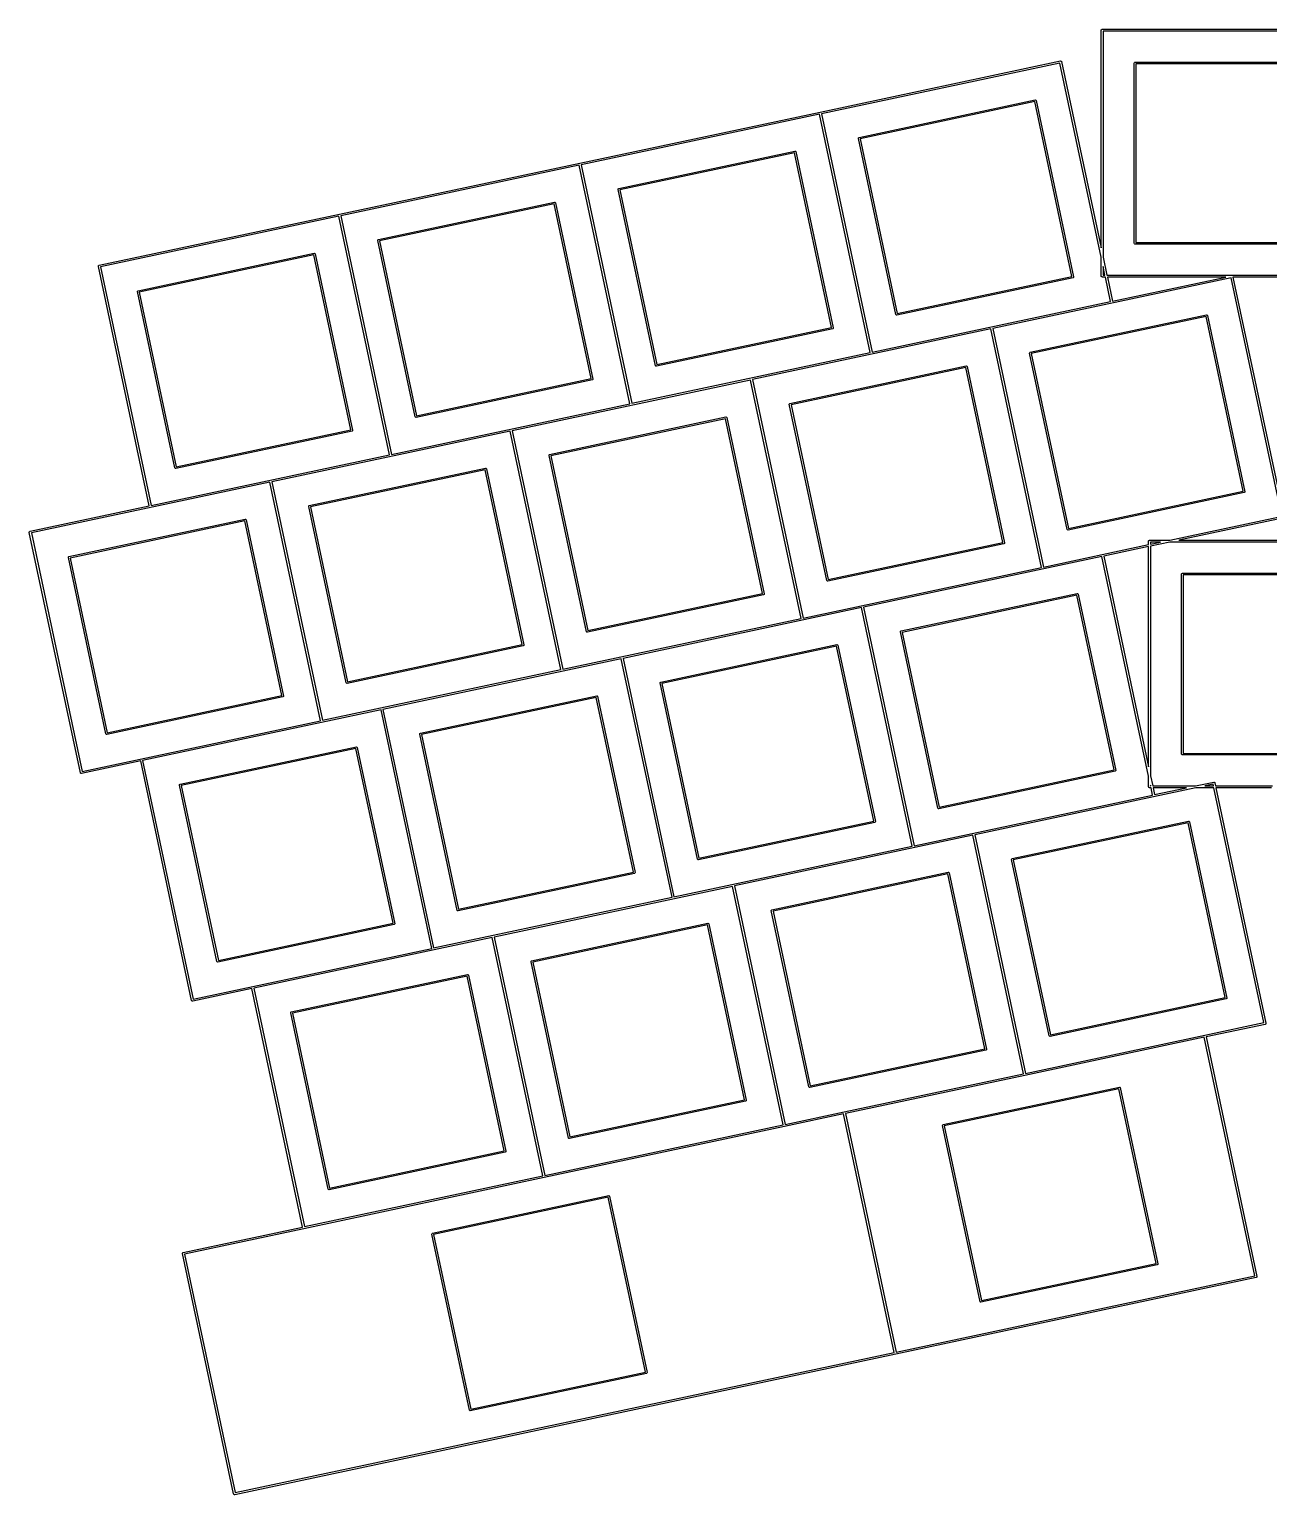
# Model space of a CAD drawing. Extents: x 11 to 426, y -338 to -19.
# Drawn here: x 252.3 to 348.4, y -132.5 to -18.9 of the extents above; entities that cross this region are included whole.
import ezdxf

# ---------------------------------------------------------------- set-up
doc = ezdxf.new("R2010")
doc.units = 0
doc.layers.add('BLACK', color=7, linetype='CONTINUOUS')

msp = doc.modelspace()

# ---------------------------------------------------------------- linework, layer by layer
at = {"layer": 'BLACK', "linetype": 'CONTINUOUS'}
for p, q in [((335.384, -18.9446), (335.386, -18.9349)), ((335.384, -35.8209), (335.384, -18.9446)), ((335.385, -18.9316), (335.387, -18.9287)), ((335.386, -18.9349), (335.385, -18.9316)), ((335.387, -18.9287), (335.389, -18.919)), ((335.389, -18.919), (335.401, -18.904)), ((335.401, -18.904), (335.411, -18.8872)), ((335.411, -18.8872), (335.417, -18.8848)), ((335.417, -18.8848), (335.422, -18.8797)), ((335.422, -18.8797), (335.441, -18.8763)), ((335.441, -18.8763), (335.459, -18.8696)), ((335.459, -18.8696), (354.509, -18.8696)), ((335.534, -19.0196), (335.534, -36.5265)), ((354.434, -19.0196), (335.534, -19.0196)), ((313.591, -25.2799), (332.225, -21.3192)), ((332.183, -21.4815), (313.696, -25.411)), ((335.384, -36.5423), (332.183, -21.4815)), ((332.225, -21.3192), (332.235, -21.3189)), ((332.235, -21.3189), (332.238, -21.3176)), ((332.238, -21.3176), (332.241, -21.3186)), ((332.241, -21.3186), (332.251, -21.3183)), ((332.251, -21.3183), (332.268, -21.3274)), ((332.268, -21.3274), (332.287, -21.3335)), ((332.287, -21.3335), (332.29, -21.3392)), ((332.29, -21.3392), (332.296, -21.3424)), ((332.296, -21.3424), (332.304, -21.3604)), ((332.304, -21.3604), (332.314, -21.377)), ((332.314, -21.377), (335.384, -35.8209)), ((337.939, -21.4846), (337.957, -21.4422)), ((337.939, -35.4546), (337.939, -21.4846)), ((337.957, -21.4422), (337.999, -21.4246)), ((337.999, -21.4246), (351.969, -21.4246)), ((338.059, -21.5446), (338.059, -35.3946)), ((351.909, -21.5446), (338.059, -21.5446)), ((316.607, -27.251), (330.272, -24.3465)), ((330.238, -24.4763), (316.691, -27.3559)), ((333.118, -38.0237), (330.238, -24.4763)), ((330.272, -24.3465), (330.317, -24.3548)), ((330.317, -24.3548), (330.343, -24.3927)), ((330.343, -24.3927), (333.248, -38.0574)), ((294.958, -29.2406), (313.591, -25.2799)), ((313.549, -25.4422), (295.062, -29.3718)), ((317.479, -43.9292), (313.549, -25.4422)), ((313.591, -25.2799), (313.591, -25.2799)), ((313.696, -25.411), (317.625, -43.898)), ((316.569, -27.277), (316.607, -27.251)), ((297.973, -31.2117), (311.638, -28.3072)), ((311.638, -28.3072), (311.683, -28.3155)), ((311.683, -28.3155), (311.709, -28.3534)), ((311.709, -28.3534), (314.614, -42.0181)), ((316.561, -27.3222), (316.569, -27.277)), ((319.465, -40.9869), (316.561, -27.3222)), ((316.691, -27.3559), (319.57, -40.9032)), ((276.324, -33.2013), (294.958, -29.2406)), ((294.916, -29.4029), (276.429, -33.3325)), ((298.845, -47.8899), (294.916, -29.4029)), ((294.958, -29.2406), (294.958, -29.2406)), ((295.062, -29.3718), (298.992, -47.8588)), ((311.604, -28.437), (298.057, -31.3166)), ((314.484, -41.9844), (311.604, -28.437)), ((297.927, -31.2829), (297.936, -31.2377)), ((300.832, -44.9476), (297.927, -31.2829)), ((297.936, -31.2377), (297.973, -31.2117)), ((298.057, -31.3166), (300.937, -44.864)), ((279.34, -35.1724), (293.004, -32.2679)), ((292.971, -32.3977), (279.423, -35.2773)), ((295.85, -45.9451), (292.971, -32.3977)), ((293.004, -32.2679), (293.05, -32.2763)), ((293.05, -32.2763), (293.076, -32.3141)), ((293.076, -32.3141), (295.98, -45.9788)), ((257.69, -37.1621), (276.324, -33.2014)), ((276.282, -33.3637), (257.795, -37.2932)), ((280.211, -51.8507), (276.282, -33.3637)), ((276.324, -33.2014), (276.324, -33.2013)), ((276.429, -33.3325), (280.358, -51.8195)), ((279.293, -35.2436), (279.302, -35.1984)), ((279.302, -35.1984), (279.34, -35.1724)), ((260.706, -39.1331), (274.371, -36.2286)), ((274.371, -36.2286), (274.416, -36.237)), ((274.416, -36.237), (274.442, -36.2748)), ((274.442, -36.2748), (277.346, -49.9396)), ((282.198, -48.9083), (279.293, -35.2436)), ((279.423, -35.2773), (282.303, -48.8247)), ((337.957, -35.497), (337.939, -35.4546)), ((337.999, -35.5146), (337.957, -35.497)), ((351.969, -35.5146), (337.999, -35.5146)), ((338.059, -35.3946), (351.909, -35.3946)), ((257.631, -37.238), (257.632, -37.2349)), ((257.632, -37.2411), (257.631, -37.238)), ((257.632, -37.225), (257.641, -37.2078)), ((257.632, -37.2349), (257.632, -37.225)), ((257.633, -37.251), (257.632, -37.2411)), ((261.578, -55.8114), (257.633, -37.251)), ((257.641, -37.2078), (257.647, -37.1893)), ((257.647, -37.1893), (257.653, -37.1857)), ((257.653, -37.1857), (257.656, -37.1797)), ((257.656, -37.1797), (257.674, -37.1724)), ((257.674, -37.1724), (257.69, -37.1621)), ((257.795, -37.2932), (261.724, -55.7802)), ((274.337, -36.3585), (260.79, -39.238)), ((277.217, -49.9058), (274.337, -36.3585)), ((335.384, -37.9946), (335.384, -36.5423)), ((335.534, -36.5265), (335.83, -37.9196)), ((335.677, -37.9196), (335.534, -37.248)), ((335.534, -37.248), (335.534, -37.9196)), ((333.201, -38.1286), (319.537, -41.0331)), ((319.57, -40.9032), (333.118, -38.0237)), ((345.46, -38.1349), (326.973, -42.0644)), ((333.239, -38.1026), (333.201, -38.1286)), ((333.248, -38.0574), (333.239, -38.1026)), ((335.391, -38.0129), (335.384, -37.9946)), ((335.394, -38.0321), (335.391, -38.0129)), ((335.399, -38.0365), (335.394, -38.0321)), ((335.402, -38.0428), (335.399, -38.0365)), ((335.419, -38.0526), (335.402, -38.0428)), ((335.434, -38.0651), (335.419, -38.0526)), ((335.443, -38.0668), (335.434, -38.0651)), ((335.446, -38.0685), (335.443, -38.0668)), ((335.449, -38.0679), (335.446, -38.0685)), ((335.459, -38.0696), (335.449, -38.0679)), ((335.709, -38.0696), (335.459, -38.0696)), ((335.534, -37.9196), (335.677, -37.9196)), ((336.112, -39.9685), (335.709, -38.0696)), ((335.83, -37.9196), (354.434, -37.9196)), ((335.862, -38.0696), (336.259, -39.9373)), ((345.046, -38.0696), (335.862, -38.0696)), ((336.259, -39.9373), (345.046, -38.0696)), ((349.074, -55.1364), (345.46, -38.1349)), ((345.6, -38.0696), (349.074, -54.415)), ((354.434, -38.0696), (345.6, -38.0696)), ((260.66, -39.2043), (260.668, -39.1592)), ((263.564, -52.869), (260.66, -39.2043)), ((260.668, -39.1592), (260.706, -39.1331)), ((260.79, -39.238), (263.669, -52.7854)), ((317.625, -43.898), (336.112, -39.9685)), ((300.937, -44.864), (314.484, -41.9844)), ((314.614, -42.0181), (314.605, -42.0633)), ((319.491, -41.0247), (319.465, -40.9869)), ((319.537, -41.0331), (319.491, -41.0247)), ((329.885, -43.9044), (343.549, -40.9998)), ((343.516, -41.1297), (329.968, -44.0093)), ((346.395, -54.677), (343.516, -41.1297)), ((343.549, -40.9998), (343.594, -41.0082)), ((343.594, -41.0082), (343.62, -41.0461)), ((343.62, -41.0461), (346.525, -54.7108)), ((314.568, -42.0893), (300.903, -44.9938)), ((326.827, -42.0956), (308.34, -46.0251)), ((314.605, -42.0633), (314.568, -42.0893)), ((330.756, -60.5826), (326.827, -42.0956)), ((326.973, -42.0644), (330.903, -60.5514)), ((298.992, -47.8588), (317.479, -43.9292)), ((329.838, -43.9755), (329.847, -43.9304)), ((332.743, -57.6403), (329.838, -43.9755)), ((329.847, -43.9304), (329.885, -43.9044)), ((329.968, -44.0093), (332.848, -57.5566)), ((300.858, -44.9854), (300.832, -44.9476)), ((300.903, -44.9938), (300.858, -44.9854)), ((311.251, -47.8651), (324.916, -44.9606)), ((324.882, -45.0904), (311.335, -47.97)), ((327.761, -58.6378), (324.882, -45.0904)), ((324.916, -44.9606), (324.961, -44.9689)), ((324.961, -44.9689), (324.987, -45.0068)), ((324.987, -45.0068), (327.891, -58.6715)), ((295.934, -46.05), (282.269, -48.9545)), ((282.303, -48.8247), (295.85, -45.9451)), ((308.193, -46.0563), (289.706, -49.9859)), ((295.972, -46.024), (295.934, -46.05)), ((295.98, -45.9788), (295.972, -46.024)), ((312.123, -64.5433), (308.193, -46.0563)), ((308.34, -46.0251), (312.269, -64.5121)), ((280.358, -51.8195), (298.845, -47.8899)), ((311.205, -47.9363), (311.213, -47.8911)), ((314.109, -61.601), (311.205, -47.9363)), ((311.213, -47.8911), (311.251, -47.8651)), ((311.335, -47.97), (314.214, -61.5173)), ((263.669, -52.7854), (277.217, -49.9058)), ((277.346, -49.9396), (277.338, -49.9847)), ((282.224, -48.9462), (282.198, -48.9083)), ((282.269, -48.9545), (282.224, -48.9462)), ((292.617, -51.8258), (306.282, -48.9213)), ((306.248, -49.0511), (292.701, -51.9307)), ((309.128, -62.5985), (306.248, -49.0511)), ((306.282, -48.9213), (306.327, -48.9296)), ((306.327, -48.9296), (306.353, -48.9675)), ((306.353, -48.9675), (309.258, -62.6322)), ((277.3, -50.0107), (263.635, -52.9152)), ((289.559, -50.017), (271.072, -53.9466)), ((277.338, -49.9847), (277.3, -50.0107)), ((293.489, -68.504), (289.559, -50.017)), ((289.706, -49.9859), (293.636, -68.4729)), ((261.724, -55.7802), (280.211, -51.8507)), ((292.571, -51.897), (292.579, -51.8518)), ((295.475, -65.5617), (292.571, -51.897)), ((292.579, -51.8518), (292.617, -51.8258)), ((292.701, -51.9307), (295.58, -65.4781)), ((263.59, -52.9069), (263.564, -52.869)), ((263.635, -52.9152), (263.59, -52.9069)), ((273.983, -55.7865), (287.648, -52.882)), ((287.614, -53.0118), (274.067, -55.8914)), ((290.494, -66.5592), (287.614, -53.0118)), ((287.648, -52.882), (287.693, -52.8904)), ((287.693, -52.8904), (287.719, -52.9282)), ((287.719, -52.9282), (290.624, -66.5929)), ((270.926, -53.9778), (252.439, -57.9073)), ((274.855, -72.4648), (270.926, -53.9778)), ((271.072, -53.9466), (275.002, -72.4336)), ((346.479, -54.7819), (332.814, -57.6865)), ((332.848, -57.5566), (346.395, -54.677)), ((346.517, -54.7559), (346.479, -54.7819)), ((346.525, -54.7108), (346.517, -54.7559)), ((252.334, -57.7762), (261.578, -55.8114)), ((273.937, -55.8577), (273.946, -55.8125)), ((276.842, -69.5224), (273.937, -55.8577)), ((273.946, -55.8125), (273.983, -55.7865)), ((274.067, -55.8914), (276.947, -69.4388)), ((340.695, -58.47), (349.074, -56.689)), ((252.275, -57.8391), (252.285, -57.8219)), ((252.276, -57.849), (252.275, -57.8391)), ((252.275, -57.8521), (252.276, -57.849)), ((252.276, -57.8552), (252.275, -57.8521)), ((252.276, -57.8651), (252.276, -57.8552)), ((256.237, -76.4988), (252.276, -57.8651)), ((252.285, -57.8219), (252.291, -57.8034)), ((252.291, -57.8034), (252.296, -57.7998)), ((252.296, -57.7998), (252.299, -57.7938)), ((252.299, -57.7938), (252.318, -57.7865)), ((252.318, -57.7865), (252.334, -57.7762)), ((252.439, -57.9073), (256.368, -76.3943)), ((255.35, -59.7472), (269.014, -56.8427)), ((268.981, -56.9726), (255.433, -59.8521)), ((271.86, -70.5199), (268.981, -56.9726)), ((269.014, -56.8427), (269.06, -56.8511)), ((269.06, -56.8511), (269.086, -56.8889)), ((269.086, -56.8889), (271.99, -70.5536)), ((332.769, -57.6781), (332.743, -57.6403)), ((332.814, -57.6865), (332.769, -57.6781)), ((349.074, -56.8423), (341.417, -58.47)), ((327.845, -58.7427), (314.18, -61.6472)), ((314.214, -61.5173), (327.761, -58.6378)), ((327.883, -58.7166), (327.845, -58.7427)), ((327.891, -58.6715), (327.883, -58.7166)), ((330.903, -60.5514), (339.064, -58.8167)), ((339.064, -58.97), (335.593, -59.708)), ((339.064, -58.545), (339.066, -58.5353)), ((339.064, -58.8167), (339.064, -58.545)), ((339.064, -76.0408), (339.064, -58.97)), ((339.065, -58.532), (339.067, -58.5291)), ((339.066, -58.5353), (339.065, -58.532)), ((339.067, -58.5291), (339.069, -58.5193)), ((339.069, -58.5193), (339.081, -58.5044)), ((339.081, -58.5044), (339.091, -58.4875)), ((339.091, -58.4875), (339.097, -58.4852)), ((339.097, -58.4852), (339.102, -58.48)), ((339.102, -58.48), (339.121, -58.4767)), ((339.121, -58.4767), (339.139, -58.47)), ((339.139, -58.47), (340.695, -58.47)), ((340.711, -58.62), (339.214, -58.9382)), ((339.214, -58.62), (339.214, -58.7848)), ((339.214, -58.7848), (339.99, -58.62)), ((339.99, -58.62), (339.214, -58.62)), ((339.214, -58.9382), (339.214, -76.7465)), ((358.114, -58.62), (340.711, -58.62)), ((341.417, -58.47), (349.074, -58.47)), ((255.304, -59.8184), (255.312, -59.7732)), ((258.208, -73.4831), (255.304, -59.8184)), ((255.312, -59.7732), (255.35, -59.7472)), ((255.433, -59.8521), (258.313, -73.3995)), ((335.446, -59.7392), (316.959, -63.6687)), ((339.064, -76.7623), (335.446, -59.7392)), ((335.593, -59.708), (339.064, -76.0408)), ((312.269, -64.5121), (330.756, -60.5826)), ((341.619, -61.085), (341.637, -61.0426)), ((341.619, -75.055), (341.619, -61.085)), ((341.637, -61.0426), (341.679, -61.025)), ((341.679, -61.025), (355.649, -61.025)), ((341.739, -61.145), (341.739, -74.995)), ((355.589, -61.145), (341.739, -61.145)), ((314.135, -61.6388), (314.109, -61.601)), ((314.18, -61.6472), (314.135, -61.6388)), ((309.211, -62.7034), (295.547, -65.6079)), ((295.58, -65.4781), (309.128, -62.5985)), ((309.249, -62.6774), (309.211, -62.7034)), ((309.258, -62.6322), (309.249, -62.6774)), ((319.87, -65.5086), (333.535, -62.6041)), ((333.501, -62.734), (319.954, -65.6135)), ((336.381, -76.2813), (333.501, -62.734)), ((333.535, -62.6041), (333.58, -62.6125)), ((333.58, -62.6125), (333.606, -62.6503)), ((333.606, -62.6503), (336.51, -76.315)), ((293.636, -68.4729), (312.123, -64.5433)), ((316.812, -63.6999), (298.325, -67.6294)), ((320.742, -82.1869), (316.812, -63.6999)), ((316.959, -63.6687), (320.888, -82.1557)), ((295.501, -65.5995), (295.475, -65.5617)), ((295.547, -65.6079), (295.501, -65.5995)), ((319.824, -65.5798), (319.832, -65.5346)), ((322.728, -79.2445), (319.824, -65.5798)), ((319.832, -65.5346), (319.87, -65.5086)), ((319.954, -65.6135), (322.833, -79.1609)), ((290.578, -66.6641), (276.913, -69.5686)), ((276.947, -69.4388), (290.494, -66.5592)), ((290.616, -66.6381), (290.578, -66.6641)), ((290.624, -66.5929), (290.616, -66.6381)), ((301.236, -69.4694), (314.901, -66.5648)), ((314.867, -66.6947), (301.32, -69.5743)), ((317.747, -80.242), (314.867, -66.6947)), ((314.901, -66.5648), (314.946, -66.5732)), ((314.946, -66.5732), (314.972, -66.611)), ((314.972, -66.611), (317.877, -80.2758)), ((298.178, -67.6606), (279.691, -71.5901)), ((302.108, -86.1476), (298.178, -67.6606)), ((298.325, -67.6294), (302.255, -86.1164)), ((275.002, -72.4336), (293.489, -68.504)), ((276.868, -69.5602), (276.842, -69.5224)), ((276.913, -69.5686), (276.868, -69.5602)), ((301.19, -69.5405), (301.198, -69.4954)), ((304.095, -83.2052), (301.19, -69.5405)), ((301.198, -69.4954), (301.236, -69.4694)), ((301.32, -69.5743), (304.2, -83.1216)), ((271.944, -70.6248), (258.279, -73.5293)), ((258.313, -73.3995), (271.86, -70.5199)), ((271.982, -70.5988), (271.944, -70.6248)), ((271.99, -70.5536), (271.982, -70.5988)), ((282.603, -73.4301), (296.267, -70.5255)), ((296.234, -70.6554), (282.686, -73.535)), ((299.113, -84.2027), (296.234, -70.6554)), ((296.267, -70.5255), (296.312, -70.5339)), ((296.312, -70.5339), (296.338, -70.5718)), ((296.338, -70.5718), (299.243, -84.2365)), ((256.368, -76.3943), (274.855, -72.4648)), ((279.545, -71.6213), (261.058, -75.5508)), ((283.474, -90.1083), (279.545, -71.6213)), ((279.691, -71.5901), (283.621, -90.0771)), ((258.234, -73.521), (258.208, -73.4831)), ((258.279, -73.5293), (258.234, -73.521)), ((282.556, -73.5012), (282.565, -73.4561)), ((285.461, -87.166), (282.556, -73.5012)), ((282.565, -73.4561), (282.603, -73.4301)), ((282.686, -73.535), (285.566, -87.0823)), ((263.969, -77.3908), (277.634, -74.4863)), ((277.6, -74.6161), (264.053, -77.4957)), ((280.479, -88.1635), (277.6, -74.6161)), ((277.634, -74.4863), (277.679, -74.4946)), ((277.679, -74.4946), (277.705, -74.5325)), ((277.705, -74.5325), (280.609, -88.1972)), ((260.911, -75.582), (256.326, -76.5566)), ((264.856, -94.1424), (260.911, -75.582)), ((261.058, -75.5508), (264.987, -94.0378)), ((341.637, -75.0974), (341.619, -75.055)), ((341.679, -75.115), (341.637, -75.0974)), ((355.649, -75.115), (341.679, -75.115)), ((341.739, -74.995), (355.589, -74.995)), ((256.247, -76.5154), (256.237, -76.4988)), ((256.255, -76.5334), (256.247, -76.5154)), ((256.261, -76.5366), (256.255, -76.5334)), ((256.264, -76.5423), (256.261, -76.5366)), ((256.283, -76.5484), (256.264, -76.5423)), ((256.3, -76.5575), (256.283, -76.5484)), ((256.31, -76.5572), (256.3, -76.5575)), ((256.313, -76.5582), (256.31, -76.5572)), ((256.316, -76.5569), (256.313, -76.5582)), ((256.326, -76.5566), (256.316, -76.5569)), ((336.464, -76.3862), (322.799, -79.2907)), ((322.833, -79.1609), (336.381, -76.2813)), ((336.502, -76.3602), (336.464, -76.3862)), ((336.51, -76.315), (336.502, -76.3602)), ((339.064, -77.595), (339.064, -76.7623)), ((339.214, -76.7465), (339.379, -77.52)), ((342.698, -77.52), (344.107, -77.2204)), ((344.107, -77.2204), (344.117, -77.2201)), ((344.117, -77.2201), (344.12, -77.2188)), ((344.12, -77.2188), (344.123, -77.2198)), ((344.123, -77.2198), (344.133, -77.2195)), ((344.133, -77.2195), (344.15, -77.2286)), ((344.15, -77.2286), (344.169, -77.2347)), ((344.169, -77.2347), (344.172, -77.2404)), ((344.172, -77.2404), (344.178, -77.2436)), ((263.923, -77.462), (263.931, -77.4168)), ((266.827, -91.1267), (263.923, -77.462)), ((263.931, -77.4168), (263.969, -77.3908)), ((264.053, -77.4957), (266.932, -91.043)), ((320.888, -82.1557), (339.375, -78.2262)), ((342.713, -77.67), (325.578, -81.3122)), ((339.071, -77.6133), (339.064, -77.595)), ((339.074, -77.6325), (339.071, -77.6133)), ((339.079, -77.6369), (339.074, -77.6325)), ((339.082, -77.6432), (339.079, -77.6369)), ((339.099, -77.653), (339.082, -77.6432)), ((339.114, -77.6655), (339.099, -77.653)), ((339.123, -77.6672), (339.114, -77.6655)), ((339.126, -77.6689), (339.123, -77.6672)), ((339.129, -77.6683), (339.126, -77.6689)), ((339.139, -77.67), (339.129, -77.6683)), ((339.257, -77.67), (339.139, -77.67)), ((339.225, -77.52), (339.214, -77.468)), ((339.214, -77.468), (339.214, -77.52)), ((339.214, -77.52), (339.225, -77.52)), ((339.375, -78.2262), (339.257, -77.67)), ((339.379, -77.52), (342.698, -77.52)), ((339.411, -77.67), (339.522, -78.195)), ((341.992, -77.67), (339.411, -77.67)), ((339.522, -78.195), (341.992, -77.67)), ((344.126, -77.67), (342.713, -77.67)), ((344.065, -77.3827), (343.419, -77.52)), ((343.419, -77.52), (344.094, -77.52)), ((344.094, -77.52), (344.065, -77.3827)), ((347.994, -95.8697), (344.126, -77.67)), ((344.178, -77.2436), (344.186, -77.2616)), ((344.186, -77.2616), (344.196, -77.2782)), ((344.196, -77.2782), (344.247, -77.52)), ((344.247, -77.52), (348.664, -77.52)), ((348.589, -77.67), (344.279, -77.67)), ((344.279, -77.67), (348.157, -95.9119)), ((322.754, -79.2824), (322.728, -79.2445)), ((322.799, -79.2907), (322.754, -79.2824)), ((317.83, -80.3469), (304.166, -83.2515)), ((304.2, -83.1216), (317.747, -80.242)), ((317.868, -80.3209), (317.83, -80.3469)), ((317.877, -80.2758), (317.868, -80.3209)), ((328.489, -83.1522), (342.154, -80.2477)), ((342.12, -80.3775), (328.573, -83.2571)), ((345, -93.9249), (342.12, -80.3775)), ((342.154, -80.2477), (342.199, -80.256)), ((342.199, -80.256), (342.225, -80.2939)), ((342.225, -80.2939), (345.13, -93.9586)), ((325.431, -81.3434), (306.944, -85.273)), ((329.361, -99.8304), (325.431, -81.3434)), ((325.578, -81.3122), (329.507, -99.7992)), ((302.255, -86.1164), (320.742, -82.1869)), ((304.121, -83.2431), (304.095, -83.2052)), ((304.166, -83.2515), (304.121, -83.2431)), ((328.443, -83.2234), (328.451, -83.1782)), ((331.347, -96.8881), (328.443, -83.2234)), ((328.451, -83.1782), (328.489, -83.1522)), ((328.573, -83.2571), (331.452, -96.8044)), ((299.197, -84.3076), (285.532, -87.2122)), ((285.566, -87.0823), (299.113, -84.2027)), ((299.235, -84.2816), (299.197, -84.3076)), ((299.243, -84.2365), (299.235, -84.2816)), ((309.855, -87.1129), (323.52, -84.2084)), ((323.486, -84.3382), (309.939, -87.2178)), ((326.366, -97.8856), (323.486, -84.3382)), ((323.52, -84.2084), (323.565, -84.2167)), ((323.565, -84.2167), (323.591, -84.2546)), ((323.591, -84.2546), (326.496, -97.9193)), ((283.621, -90.0771), (302.108, -86.1476)), ((306.798, -85.3042), (288.311, -89.2337)), ((310.727, -103.791), (306.798, -85.3042)), ((306.944, -85.273), (310.874, -103.76)), ((285.487, -87.2038), (285.461, -87.166)), ((285.532, -87.2122), (285.487, -87.2038)), ((309.809, -87.1841), (309.818, -87.1389)), ((312.714, -100.849), (309.809, -87.1841)), ((309.818, -87.1389), (309.855, -87.1129)), ((309.939, -87.2178), (312.819, -100.765)), ((280.563, -88.2684), (266.898, -91.1729)), ((266.932, -91.043), (280.479, -88.1635)), ((280.601, -88.2424), (280.563, -88.2684)), ((280.609, -88.1972), (280.601, -88.2424)), ((291.222, -91.0736), (304.886, -88.1691)), ((304.853, -88.299), (291.305, -91.1785)), ((307.732, -101.846), (304.853, -88.299)), ((304.886, -88.1691), (304.932, -88.1775)), ((304.932, -88.1775), (304.958, -88.2153)), ((304.958, -88.2153), (307.862, -101.88)), ((288.164, -89.2649), (269.677, -93.1944)), ((292.093, -107.752), (288.164, -89.2649)), ((288.311, -89.2337), (292.24, -107.721)), ((264.987, -94.0378), (283.474, -90.1083)), ((266.853, -91.1645), (266.827, -91.1267)), ((266.898, -91.1729), (266.853, -91.1645)), ((291.175, -91.1448), (291.184, -91.0996)), ((294.08, -104.81), (291.175, -91.1448)), ((291.184, -91.0996), (291.222, -91.0736)), ((291.305, -91.1785), (294.185, -104.726)), ((272.588, -95.0343), (286.253, -92.1298)), ((286.219, -92.2597), (272.672, -95.1392)), ((289.099, -105.807), (286.219, -92.2597)), ((286.253, -92.1298), (286.298, -92.1382)), ((286.298, -92.1382), (286.324, -92.176)), ((286.324, -92.176), (289.228, -105.841)), ((264.866, -94.1589), (264.856, -94.1424)), ((264.874, -94.177), (264.866, -94.1589)), ((264.88, -94.1802), (264.874, -94.177)), ((264.883, -94.1859), (264.88, -94.1802)), ((264.902, -94.1919), (264.883, -94.1859)), ((264.919, -94.2011), (264.902, -94.1919)), ((264.929, -94.2007), (264.919, -94.2011)), ((264.932, -94.2017), (264.929, -94.2007)), ((264.935, -94.2005), (264.932, -94.2017)), ((264.945, -94.2001), (264.935, -94.2005)), ((269.53, -93.2256), (264.945, -94.2001)), ((273.46, -111.713), (269.53, -93.2256)), ((269.677, -93.1944), (273.606, -111.681)), ((345.083, -94.0298), (331.419, -96.9343)), ((331.452, -96.8044), (345, -93.9249)), ((345.121, -94.0038), (345.083, -94.0298)), ((345.13, -93.9586), (345.121, -94.0038)), ((272.542, -95.1055), (272.55, -95.0604)), ((275.446, -108.77), (272.542, -95.1055)), ((272.55, -95.0604), (272.588, -95.0343)), ((272.672, -95.1392), (275.551, -108.687)), ((343.41, -96.8443), (347.994, -95.8697)), ((348.099, -96.0008), (343.514, -96.9754)), ((348.116, -95.9905), (348.099, -96.0008)), ((348.134, -95.9832), (348.116, -95.9905)), ((348.137, -95.9772), (348.134, -95.9832)), ((348.143, -95.9736), (348.137, -95.9772)), ((348.149, -95.9551), (348.143, -95.9736)), ((348.158, -95.9379), (348.149, -95.9551)), ((348.157, -95.9119), (348.157, -95.9218)), ((348.157, -95.9218), (348.158, -95.9249)), ((348.158, -95.9249), (348.157, -95.928)), ((348.157, -95.928), (348.158, -95.9379)), ((343.367, -97.0066), (329.465, -99.9616)), ((329.507, -99.7992), (343.409, -96.8443)), ((331.373, -96.9259), (331.347, -96.8881)), ((331.419, -96.9343), (331.373, -96.9259)), ((347.297, -115.494), (343.367, -97.0066)), ((343.409, -96.8443), (343.41, -96.8443)), ((343.514, -96.9754), (347.459, -115.536)), ((326.45, -97.9905), (312.785, -100.895)), ((312.819, -100.765), (326.366, -97.8856)), ((326.487, -97.9645), (326.45, -97.9905)), ((326.496, -97.9193), (326.487, -97.9645)), ((315.459, -102.785), (329.361, -99.8304)), ((312.74, -100.887), (312.714, -100.849)), ((312.785, -100.895), (312.74, -100.887)), ((329.465, -99.9616), (315.563, -102.916)), ((323.133, -103.766), (336.798, -100.862)), ((336.764, -100.992), (323.217, -103.871)), ((329.465, -99.9616), (329.465, -99.9616)), ((339.644, -114.539), (336.764, -100.992)), ((336.798, -100.862), (336.843, -100.87)), ((336.843, -100.87), (336.869, -100.908)), ((336.869, -100.908), (339.773, -114.573)), ((307.816, -101.951), (294.151, -104.856)), ((294.185, -104.726), (307.732, -101.846)), ((307.854, -101.925), (307.816, -101.951)), ((307.862, -101.88), (307.854, -101.925)), ((315.417, -102.948), (310.832, -103.922)), ((310.874, -103.76), (315.459, -102.785)), ((319.346, -121.435), (315.417, -102.948)), ((315.459, -102.785), (315.459, -102.785)), ((315.563, -102.916), (319.493, -121.403)), ((310.832, -103.922), (292.198, -107.883)), ((292.24, -107.721), (310.727, -103.791)), ((310.832, -103.922), (310.832, -103.922)), ((323.087, -103.837), (323.095, -103.792)), ((325.991, -117.502), (323.087, -103.837)), ((323.095, -103.792), (323.133, -103.766)), ((323.217, -103.871), (326.096, -117.418)), ((294.106, -104.847), (294.08, -104.81)), ((294.151, -104.856), (294.106, -104.847)), ((289.182, -105.912), (275.517, -108.816)), ((275.551, -108.687), (289.099, -105.807)), ((289.22, -105.886), (289.182, -105.912)), ((289.228, -105.841), (289.22, -105.886)), ((292.198, -107.883), (273.564, -111.844)), ((273.606, -111.681), (292.093, -107.752)), ((292.198, -107.883), (292.198, -107.883)), ((275.472, -108.808), (275.446, -108.77)), ((275.517, -108.816), (275.472, -108.808)), ((283.536, -112.183), (297.201, -109.278)), ((297.167, -109.408), (283.62, -112.288)), ((300.047, -122.955), (297.167, -109.408)), ((297.201, -109.278), (297.246, -109.287)), ((297.246, -109.287), (297.272, -109.324)), ((297.272, -109.324), (300.177, -122.989)), ((264.216, -113.677), (273.46, -111.713)), ((273.564, -111.844), (264.321, -113.808)), ((273.564, -111.844), (273.564, -111.844)), ((283.49, -112.254), (283.499, -112.209)), ((286.395, -125.919), (283.49, -112.254)), ((283.499, -112.209), (283.536, -112.183)), ((283.62, -112.288), (286.5, -125.835)), ((264.157, -113.74), (264.167, -113.723)), ((264.158, -113.75), (264.157, -113.74)), ((264.157, -113.753), (264.158, -113.75)), ((264.158, -113.756), (264.157, -113.753)), ((264.158, -113.766), (264.158, -113.756)), ((268.119, -132.4), (264.158, -113.766)), ((264.167, -113.723), (264.173, -113.704)), ((264.173, -113.704), (264.178, -113.701)), ((264.178, -113.701), (264.182, -113.695)), ((264.182, -113.695), (264.2, -113.688)), ((264.2, -113.688), (264.216, -113.677)), ((264.321, -113.808), (268.25, -132.295)), ((339.727, -114.644), (326.062, -117.548)), ((326.096, -117.418), (339.644, -114.539)), ((339.765, -114.618), (339.727, -114.644)), ((339.773, -114.573), (339.765, -114.618)), ((347.401, -115.625), (319.451, -121.566)), ((319.493, -121.403), (347.297, -115.494)), ((347.418, -115.614), (347.401, -115.625)), ((347.436, -115.607), (347.418, -115.614)), ((347.439, -115.601), (347.436, -115.607)), ((347.445, -115.598), (347.439, -115.601)), ((347.451, -115.579), (347.445, -115.598)), ((347.46, -115.562), (347.451, -115.579)), ((347.459, -115.536), (347.459, -115.546)), ((347.459, -115.546), (347.461, -115.549)), ((347.461, -115.549), (347.46, -115.552)), ((347.46, -115.552), (347.46, -115.562)), ((326.017, -117.54), (325.991, -117.502)), ((326.062, -117.548), (326.017, -117.54)), ((268.25, -132.295), (319.346, -121.435)), ((319.451, -121.566), (268.208, -132.458)), ((319.451, -121.566), (319.451, -121.566)), ((300.131, -123.06), (286.466, -125.965)), ((286.5, -125.835), (300.047, -122.955)), ((300.168, -123.034), (300.131, -123.06)), ((300.177, -122.989), (300.168, -123.034)), ((286.421, -125.956), (286.395, -125.919)), ((286.466, -125.965), (286.421, -125.956)), ((268.129, -132.416), (268.119, -132.4)), ((268.137, -132.435), (268.129, -132.416)), ((268.143, -132.438), (268.137, -132.435)), ((268.146, -132.443), (268.143, -132.438)), ((268.165, -132.45), (268.146, -132.443)), ((268.182, -132.459), (268.165, -132.45)), ((268.192, -132.458), (268.182, -132.459)), ((268.195, -132.459), (268.192, -132.458)), ((268.198, -132.458), (268.195, -132.459)), ((268.208, -132.458), (268.198, -132.458))]:
    msp.add_line(p, q, dxfattribs=at)

doc.saveas('drawing.dxf')
